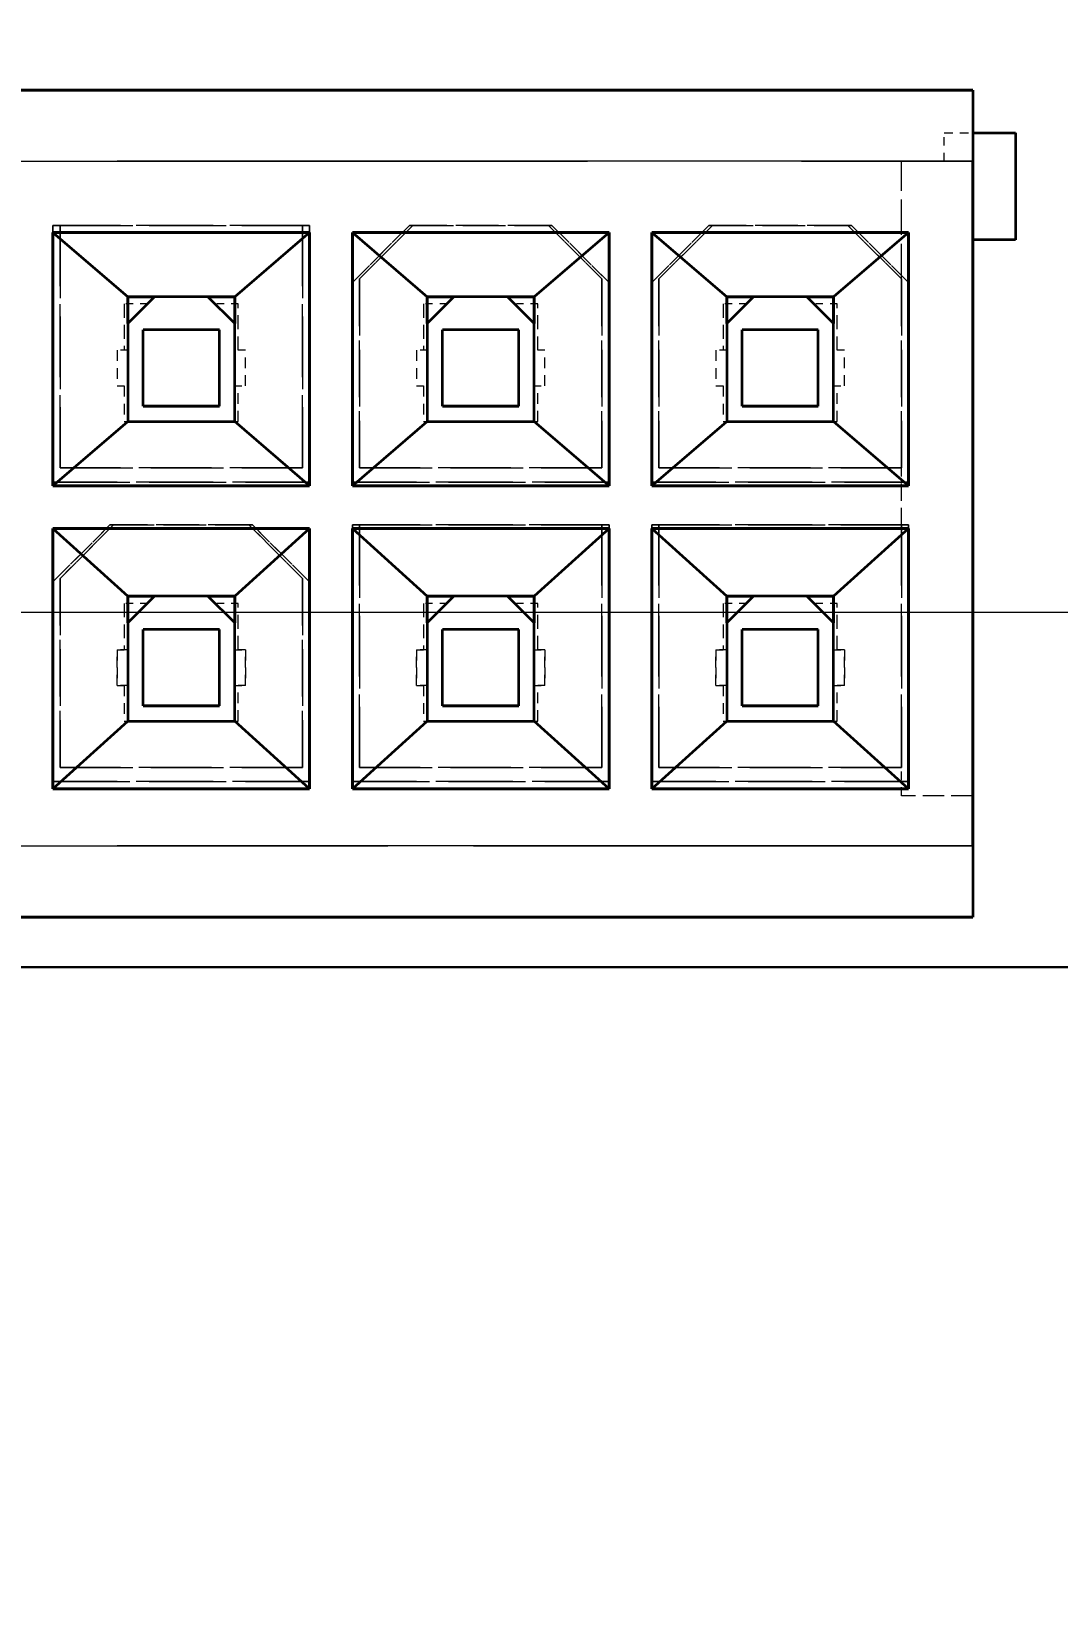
# Model space of a CAD drawing. Extents: x 23 to 417, y 3 to 294.
# Drawn here: x 156.91 to 171.3, y 79.09 to 101.15 of the extents above; entities that cross this region are included whole.
import ezdxf
from ezdxf.enums import TextEntityAlignment as Align

# ---------------------------------------------------------------- set-up
doc = ezdxf.new("R2010")
doc.units = 0
doc.linetypes.add('DASHED', pattern=[15, 12, -3])
doc.layers.get('0').update_dxf_attribs({"lineweight": 13})
doc.styles.get("Standard").update_dxf_attribs({"font": 'isocp.shx'})
doc.dimstyles.get("Standard").update_dxf_attribs({"dimtxt": 2.5, "dimasz": 2.5, "dimexe": 1.25, "dimexo": 0.625, "dimtad": 1, "dimtxsty": 'Standard', "dimcen": 2.5, "dimadec": 0, "dimazin": 0, "dimtfac": 1, "dimtmove": 0, "dimatfit": 0, "dimfxl": 0, "dimarcsym": 0})

# ---------------------------------------------------------------- blocks, each defined once
blk = doc.blocks.new('*D75')
at = {"color": 7, "lineweight": 13, "transparency": 16777216}
for p, q in [((177.685, 169.554), (177.685, 64.699)), ((117.653, 140.056), (117.653, 64.699)), ((117.653, 66.699), (177.685, 66.699))]:
    blk.add_line(p, q, dxfattribs=at)
for points in [[(119.585, 67.217), (117.653, 66.699), (119.585, 66.182)], [(175.754, 66.182), (177.685, 66.699), (175.754, 67.217)]]:
    blk.add_lwpolyline(points, dxfattribs=at)
for s, height, width, p, p2 in [('[', 3.5, 1.552525, (145.251, 68.699), (146.609, 68.699)), (']', 3.5, 1.552524, (160.226, 68.699), (161.584, 68.699)), ('60', 3.5, 1.402228, (136.112, 68.699), (142.251, 68.699)), ('2.36', 3.5, 1.443275, (147.609, 68.699), (159.226, 68.699)), ('/', 1, 1.818182, (143.251, 69.949), (144.251, 69.949))]:
    blk.add_text(s, height=height, dxfattribs=dict(at, width=width)).set_placement(p, p2, align=Align.FIT)
blk = doc.blocks.new('*D76')
at = {"color": 7, "lineweight": 13, "transparency": 16777216}
for p, q in [((117.653, 140.056), (117.653, 57.022)), ((185.653, 140.079), (185.653, 57.022)), ((117.653, 59.022), (185.653, 59.022))]:
    blk.add_line(p, q, dxfattribs=at)
for points in [[(119.585, 59.539), (117.653, 59.022), (119.585, 58.504)], [(183.721, 58.504), (185.653, 59.022), (183.721, 59.539)]]:
    blk.add_lwpolyline(points, dxfattribs=at)
for s, height, width, p, p2 in [('[', 3.5, 1.552525, (149.235, 61.022), (150.593, 61.022)), (']', 3.5, 1.552524, (164.209, 61.022), (165.568, 61.022)), ('68', 3.5, 1.403111, (140.096, 61.022), (146.235, 61.022)), ('2.68', 3.5, 1.475095, (151.593, 61.022), (163.209, 61.022)), ('/', 1, 1.818182, (147.235, 62.272), (148.235, 62.272))]:
    blk.add_text(s, height=height, dxfattribs=dict(at, width=width)).set_placement(p, p2, align=Align.FIT)
blk = doc.blocks.new('*D80')
at = {"color": 7, "lineweight": 13, "transparency": 16777216}
for p, q in [((140.635, 172.504), (271.076, 172.504)), ((269.076, 93.004), (269.076, 172.504)), ((120.603, 93.004), (271.076, 93.004))]:
    blk.add_line(p, q, dxfattribs=at)
for points in [[(269.593, 170.572), (269.076, 172.504), (268.558, 170.572)], [(268.558, 94.936), (269.076, 93.004), (269.593, 94.936)]]:
    blk.add_lwpolyline(points, dxfattribs=at)
for s, height, width, p, p2 in [(']', 3.5, 1.552525, (267.076, 148.049), (267.076, 149.408)), ('3.13', 3.5, 1.586941, (267.076, 135.433), (267.076, 147.049)), ('[', 3.5, 1.552525, (267.076, 133.075), (267.076, 134.433)), ('/', 1, 1.818182, (265.826, 131.075), (265.826, 132.075)), ('79.5', 3.5, 1.446225, (267.076, 118.458), (267.076, 130.075))]:
    blk.add_text(s, height=height, rotation=90, dxfattribs=dict(at, width=width)).set_placement(p, p2, align=Align.FIT)
blk = doc.blocks.new('BLOCK109')
at = {"color": 7, "lineweight": 35}
for p, q in [((-43.945, -96.377), (3.455, -96.377)), ((3.455, -96.377), (-43.945, -96.377)), ((3.455, -107.977), (-16.745, -107.977)), ((-16.745, -107.977), (3.455, -107.977)), ((89.51, -108.651), (-17.545, -108.688))]:
    blk.add_line(p, q, dxfattribs=at)
at = {"color": 7, "lineweight": 35, "ltscale": 0.29}
blk.add_line((3.455, -96.377), (3.455, -107.977), dxfattribs=at)
blk.add_line((3.455, -96.377), (3.455, -107.977), dxfattribs=at)
at = {"color": 7, "linetype": 'DASHED', "lineweight": 13, "ltscale": 0.01}
for p, q in [((3.055, -96.977), (3.455, -96.977)), ((3.055, -97.377), (3.055, -96.977)), ((3.055, -96.977), (3.455, -96.977)), ((3.055, -97.377), (3.055, -96.977)), ((2.455, -106.277), (2.455, -105.877)), ((2.455, -106.277), (2.455, -105.877))]:
    blk.add_line(p, q, dxfattribs=at)
at = {"color": 7, "lineweight": 35, "ltscale": 0.015}
for p, q in [((3.455, -96.977), (4.055, -96.977)), ((3.455, -96.977), (4.055, -96.977)), ((4.055, -98.477), (3.455, -98.477)), ((4.055, -98.477), (3.455, -98.477))]:
    blk.add_line(p, q, dxfattribs=at)
at = {"color": 7, "lineweight": 35, "ltscale": 0.0375}
for p, q in [((4.055, -96.977), (4.055, -98.477)), ((4.055, -96.977), (4.055, -98.477)), ((-8.395, -101.027), (-6.895, -101.027)), ((-8.395, -101.027), (-6.895, -101.027)), ((-4.195, -101.027), (-2.695, -101.027)), ((-4.195, -101.027), (-2.695, -101.027)), ((0.005, -101.027), (1.505, -101.027)), ((0.005, -101.027), (1.505, -101.027)), ((-8.395, -105.227), (-6.895, -105.227)), ((-8.395, -105.227), (-6.895, -105.227)), ((-4.195, -105.227), (-2.695, -105.227)), ((-4.195, -105.227), (-2.695, -105.227)), ((0.005, -105.227), (1.505, -105.227)), ((0.005, -105.227), (1.505, -105.227))]:
    blk.add_line(p, q, dxfattribs=at)
at = {"color": 7, "linetype": 'DASHED', "lineweight": 13}
for p, q in [((3.455, -97.377), (-43.945, -97.377)), ((-43.945, -97.377), (3.455, -97.377)), ((3.455, -97.377), (-32.045, -97.377)), ((3.455, -97.377), (-32.045, -97.377)), ((-18.545, -106.977), (3.455, -106.977)), ((-18.545, -106.977), (3.455, -106.977)), ((-16.745, -106.977), (3.455, -106.977)), ((3.455, -106.977), (-16.745, -106.977))]:
    blk.add_line(p, q, dxfattribs=at)
at = {"color": 7, "linetype": 'DASHED', "lineweight": 13, "ltscale": 0.04125}
blk.add_line((2.455, -99.027), (2.455, -97.377), dxfattribs=at)
blk.add_line((2.455, -99.027), (2.455, -97.377), dxfattribs=at)
at = {"color": 7, "lineweight": 35, "ltscale": 0.24}
for p, q in [((3.455, -106.977), (3.455, -97.377)), ((3.455, -97.377), (3.455, -106.977))]:
    blk.add_line(p, q, dxfattribs=at)
at = {"color": 7, "linetype": 'DASHED', "lineweight": 13, "ltscale": 0.09}
for p, q in [((-9.445, -98.277), (-9.445, -101.877)), ((-5.845, -98.277), (-9.445, -98.277)), ((-9.445, -101.877), (-9.445, -98.277)), ((-9.445, -98.277), (-5.845, -98.277)), ((-5.845, -101.877), (-5.845, -98.277)), ((-5.845, -98.277), (-5.845, -101.877)), ((-9.445, -101.877), (-5.845, -101.877)), ((-5.845, -101.877), (-9.445, -101.877)), ((-5.245, -101.877), (-1.645, -101.877)), ((-1.645, -101.877), (-5.245, -101.877)), ((-1.045, -101.877), (2.555, -101.877)), ((2.555, -101.877), (-1.045, -101.877)), ((-1.645, -102.477), (-5.245, -102.477)), ((-5.245, -102.477), (-5.245, -106.077)), ((-5.245, -102.477), (-1.645, -102.477)), ((-5.245, -106.077), (-5.245, -102.477)), ((-1.645, -106.077), (-1.645, -102.477)), ((-1.645, -102.477), (-1.645, -106.077)), ((-1.045, -102.477), (-1.045, -106.077)), ((2.555, -102.477), (-1.045, -102.477)), ((-1.045, -106.077), (-1.045, -102.477)), ((-1.045, -102.477), (2.555, -102.477)), ((2.555, -106.077), (2.555, -102.477)), ((2.555, -102.477), (2.555, -106.077)), ((-9.445, -106.077), (-5.845, -106.077)), ((-5.845, -106.077), (-9.445, -106.077)), ((-5.245, -106.077), (-1.645, -106.077)), ((-1.645, -106.077), (-5.245, -106.077)), ((-1.045, -106.077), (2.555, -106.077)), ((2.555, -106.077), (-1.045, -106.077))]:
    blk.add_line(p, q, dxfattribs=at)
at = {"color": 7, "lineweight": 35, "ltscale": 0.08875}
for p, q in [((-9.445, -98.377), (-9.445, -101.927)), ((-9.445, -101.927), (-9.445, -98.377)), ((-5.845, -101.927), (-5.845, -98.377)), ((-5.845, -98.377), (-5.845, -101.927)), ((-5.245, -98.377), (-5.245, -101.927)), ((-5.245, -101.927), (-5.245, -98.377)), ((-1.645, -101.927), (-1.645, -98.377)), ((-1.645, -98.377), (-1.645, -101.927)), ((-1.045, -98.377), (-1.045, -101.927)), ((-1.045, -101.927), (-1.045, -98.377)), ((2.555, -101.927), (2.555, -98.377)), ((2.555, -98.377), (2.555, -101.927))]:
    blk.add_line(p, q, dxfattribs=at)
at = {"color": 7, "lineweight": 35, "ltscale": 0.09}
for p, q in [((-5.845, -98.377), (-9.445, -98.377)), ((-9.445, -98.377), (-5.845, -98.377)), ((-1.645, -98.377), (-5.245, -98.377)), ((-5.245, -98.377), (-1.645, -98.377)), ((2.555, -98.377), (-1.045, -98.377)), ((-1.045, -98.377), (2.555, -98.377)), ((-9.445, -101.927), (-5.845, -101.927)), ((-5.845, -101.927), (-9.445, -101.927)), ((-5.245, -101.927), (-1.645, -101.927)), ((-1.645, -101.927), (-5.245, -101.927)), ((-1.045, -101.927), (2.555, -101.927)), ((2.555, -101.927), (-1.045, -101.927)), ((-5.845, -102.527), (-9.445, -102.527)), ((-9.445, -102.527), (-5.845, -102.527)), ((-1.645, -102.527), (-5.245, -102.527)), ((-5.245, -102.527), (-1.645, -102.527)), ((2.555, -102.527), (-1.045, -102.527)), ((-1.045, -102.527), (2.555, -102.527)), ((-9.445, -106.177), (-5.845, -106.177)), ((-5.845, -106.177), (-9.445, -106.177)), ((-5.245, -106.177), (-1.645, -106.177)), ((-1.645, -106.177), (-5.245, -106.177)), ((-1.045, -106.177), (2.555, -106.177)), ((2.555, -106.177), (-1.045, -106.177))]:
    blk.add_line(p, q, dxfattribs=at)
at = {"color": 7, "lineweight": 35, "ltscale": 0.034573}
for p, q in [((-9.445, -98.377), (-8.395, -99.277)), ((-9.445, -98.377), (-8.395, -99.277)), ((-5.845, -98.377), (-6.895, -99.277)), ((-5.845, -98.377), (-6.895, -99.277)), ((-5.245, -98.377), (-4.195, -99.277)), ((-5.245, -98.377), (-4.195, -99.277)), ((-1.645, -98.377), (-2.695, -99.277)), ((-1.645, -98.377), (-2.695, -99.277)), ((-1.045, -98.377), (0.005, -99.277)), ((-1.045, -98.377), (0.005, -99.277)), ((2.555, -98.377), (1.505, -99.277)), ((2.555, -98.377), (1.505, -99.277)), ((-9.445, -101.927), (-8.395, -101.027)), ((-9.445, -101.927), (-8.395, -101.027)), ((-5.845, -101.927), (-6.895, -101.027)), ((-5.845, -101.927), (-6.895, -101.027)), ((-5.245, -101.927), (-4.195, -101.027)), ((-5.245, -101.927), (-4.195, -101.027)), ((-1.645, -101.927), (-2.695, -101.027)), ((-1.645, -101.927), (-2.695, -101.027)), ((-1.045, -101.927), (0.005, -101.027)), ((-1.045, -101.927), (0.005, -101.027)), ((2.555, -101.927), (1.505, -101.027)), ((2.555, -101.927), (1.505, -101.027))]:
    blk.add_line(p, q, dxfattribs=at)
at = {"color": 7, "linetype": 'DASHED', "lineweight": 13, "ltscale": 0.085}
for p, q in [((-9.345, -101.677), (-9.345, -98.277)), ((-9.345, -98.277), (-5.945, -98.277)), ((-9.345, -98.277), (-9.345, -101.677)), ((-5.945, -98.277), (-9.345, -98.277)), ((-5.945, -98.277), (-5.945, -101.677)), ((-5.945, -101.677), (-5.945, -98.277)), ((-5.945, -101.677), (-9.345, -101.677)), ((-9.345, -101.677), (-5.945, -101.677)), ((-1.745, -101.677), (-5.145, -101.677)), ((-5.145, -101.677), (-1.745, -101.677)), ((2.455, -101.677), (-0.945, -101.677)), ((-0.945, -101.677), (2.455, -101.677)), ((-5.145, -102.477), (-1.745, -102.477)), ((-5.145, -105.877), (-5.145, -102.477)), ((-1.745, -102.477), (-5.145, -102.477)), ((-5.145, -102.477), (-5.145, -105.877)), ((-1.745, -102.477), (-1.745, -105.877)), ((-1.745, -105.877), (-1.745, -102.477)), ((-0.945, -102.477), (2.455, -102.477)), ((-0.945, -105.877), (-0.945, -102.477)), ((2.455, -102.477), (-0.945, -102.477)), ((-0.945, -102.477), (-0.945, -105.877)), ((2.455, -102.477), (2.455, -105.877)), ((2.455, -105.877), (2.455, -102.477)), ((-5.945, -105.877), (-9.345, -105.877)), ((-9.345, -105.877), (-5.945, -105.877)), ((-1.745, -105.877), (-5.145, -105.877)), ((-5.145, -105.877), (-1.745, -105.877)), ((2.455, -105.877), (-0.945, -105.877)), ((-0.945, -105.877), (2.455, -105.877))]:
    blk.add_line(p, q, dxfattribs=at)
at = {"color": 7, "linetype": 'DASHED', "lineweight": 13, "ltscale": 0.028284}
for p, q in [((-4.445, -98.277), (-5.245, -99.077)), ((-5.245, -99.077), (-4.445, -98.277)), ((-1.645, -99.077), (-2.445, -98.277)), ((-2.445, -98.277), (-1.645, -99.077)), ((-0.245, -98.277), (-1.045, -99.077)), ((-1.045, -99.077), (-0.245, -98.277)), ((2.555, -99.077), (1.755, -98.277)), ((1.755, -98.277), (2.555, -99.077)), ((-8.645, -102.477), (-9.445, -103.277)), ((-9.445, -103.277), (-8.645, -102.477)), ((-5.845, -103.277), (-6.645, -102.477)), ((-6.645, -102.477), (-5.845, -103.277))]:
    blk.add_line(p, q, dxfattribs=at)
at = {"color": 7, "linetype": 'DASHED', "lineweight": 13, "ltscale": 0.026517}
for p, q in [((-5.145, -99.027), (-4.395, -98.277)), ((-4.395, -98.277), (-5.145, -99.027)), ((-2.495, -98.277), (-1.745, -99.027)), ((-1.745, -99.027), (-2.495, -98.277)), ((-0.945, -99.027), (-0.195, -98.277)), ((-0.195, -98.277), (-0.945, -99.027)), ((1.705, -98.277), (2.455, -99.027)), ((2.455, -99.027), (1.705, -98.277)), ((-9.345, -103.227), (-8.595, -102.477)), ((-8.595, -102.477), (-9.345, -103.227)), ((-6.695, -102.477), (-5.945, -103.227)), ((-5.945, -103.227), (-6.695, -102.477))]:
    blk.add_line(p, q, dxfattribs=at)
at = {"color": 7, "linetype": 'DASHED', "lineweight": 13, "ltscale": 0.05}
for p, q in [((-2.445, -98.277), (-4.445, -98.277)), ((-4.445, -98.277), (-2.445, -98.277)), ((1.755, -98.277), (-0.245, -98.277)), ((-0.245, -98.277), (1.755, -98.277)), ((-6.645, -102.477), (-8.645, -102.477)), ((-8.645, -102.477), (-6.645, -102.477))]:
    blk.add_line(p, q, dxfattribs=at)
at = {"color": 7, "linetype": 'DASHED', "lineweight": 13, "ltscale": 0.0475}
for p, q in [((-4.395, -98.277), (-2.495, -98.277)), ((-2.495, -98.277), (-4.395, -98.277)), ((-0.195, -98.277), (1.705, -98.277)), ((1.705, -98.277), (-0.195, -98.277)), ((-8.595, -102.477), (-6.695, -102.477)), ((-6.695, -102.477), (-8.595, -102.477))]:
    blk.add_line(p, q, dxfattribs=at)
at = {"color": 7, "linetype": 'DASHED', "lineweight": 13, "ltscale": 0.06625}
for p, q in [((-5.145, -101.677), (-5.145, -99.027)), ((-5.145, -99.027), (-5.145, -101.677)), ((-1.745, -99.027), (-1.745, -101.677)), ((-1.745, -101.677), (-1.745, -99.027)), ((-0.945, -101.677), (-0.945, -99.027)), ((-0.945, -99.027), (-0.945, -101.677)), ((2.455, -99.027), (2.455, -101.677)), ((2.455, -101.677), (2.455, -99.027)), ((-9.345, -105.877), (-9.345, -103.227)), ((-9.345, -103.227), (-9.345, -105.877)), ((-5.945, -103.227), (-5.945, -105.877)), ((-5.945, -105.877), (-5.945, -103.227))]:
    blk.add_line(p, q, dxfattribs=at)
at = {"color": 7, "lineweight": 35, "ltscale": 0.009375}
for p, q in [((-8.395, -99.277), (-8.395, -99.652)), ((-8.02, -99.277), (-8.395, -99.277)), ((-8.395, -99.652), (-8.395, -99.277)), ((-8.395, -99.277), (-8.02, -99.277)), ((-6.895, -99.277), (-7.27, -99.277)), ((-7.27, -99.277), (-6.895, -99.277)), ((-6.895, -99.652), (-6.895, -99.277)), ((-6.895, -99.277), (-6.895, -99.652)), ((-4.195, -99.277), (-4.195, -99.652)), ((-3.82, -99.277), (-4.195, -99.277)), ((-4.195, -99.652), (-4.195, -99.277)), ((-4.195, -99.277), (-3.82, -99.277)), ((-2.695, -99.277), (-3.07, -99.277)), ((-3.07, -99.277), (-2.695, -99.277)), ((-2.695, -99.652), (-2.695, -99.277)), ((-2.695, -99.277), (-2.695, -99.652)), ((0.005, -99.277), (0.005, -99.652)), ((0.38, -99.277), (0.005, -99.277)), ((0.005, -99.652), (0.005, -99.277)), ((0.005, -99.277), (0.38, -99.277)), ((1.505, -99.277), (1.13, -99.277)), ((1.13, -99.277), (1.505, -99.277)), ((1.505, -99.652), (1.505, -99.277)), ((1.505, -99.277), (1.505, -99.652)), ((-8.395, -103.477), (-8.395, -103.852)), ((-8.02, -103.477), (-8.395, -103.477)), ((-8.395, -103.852), (-8.395, -103.477)), ((-8.395, -103.477), (-8.02, -103.477)), ((-6.895, -103.477), (-7.27, -103.477)), ((-7.27, -103.477), (-6.895, -103.477)), ((-6.895, -103.852), (-6.895, -103.477)), ((-6.895, -103.477), (-6.895, -103.852)), ((-4.195, -103.477), (-4.195, -103.852)), ((-3.82, -103.477), (-4.195, -103.477)), ((-4.195, -103.852), (-4.195, -103.477)), ((-4.195, -103.477), (-3.82, -103.477)), ((-2.695, -103.477), (-3.07, -103.477)), ((-3.07, -103.477), (-2.695, -103.477)), ((-2.695, -103.852), (-2.695, -103.477)), ((-2.695, -103.477), (-2.695, -103.852)), ((0.005, -103.477), (0.005, -103.852)), ((0.38, -103.477), (0.005, -103.477)), ((0.005, -103.852), (0.005, -103.477)), ((0.005, -103.477), (0.38, -103.477)), ((1.505, -103.477), (1.13, -103.477)), ((1.13, -103.477), (1.505, -103.477)), ((1.505, -103.852), (1.505, -103.477)), ((1.505, -103.477), (1.505, -103.852))]:
    blk.add_line(p, q, dxfattribs=at)
at = {"color": 7, "lineweight": 35, "ltscale": 0.013258}
for p, q in [((-8.02, -99.277), (-8.395, -99.652)), ((-8.02, -99.277), (-8.395, -99.652)), ((-6.895, -99.652), (-7.27, -99.277)), ((-6.895, -99.652), (-7.27, -99.277)), ((-3.82, -99.277), (-4.195, -99.652)), ((-3.82, -99.277), (-4.195, -99.652)), ((-2.695, -99.652), (-3.07, -99.277)), ((-2.695, -99.652), (-3.07, -99.277)), ((0.38, -99.277), (0.005, -99.652)), ((0.38, -99.277), (0.005, -99.652)), ((1.505, -99.652), (1.13, -99.277)), ((1.505, -99.652), (1.13, -99.277)), ((-8.02, -103.477), (-8.395, -103.852)), ((-8.02, -103.477), (-8.395, -103.852)), ((-6.895, -103.852), (-7.27, -103.477)), ((-6.895, -103.852), (-7.27, -103.477)), ((-3.82, -103.477), (-4.195, -103.852)), ((-3.82, -103.477), (-4.195, -103.852)), ((-2.695, -103.852), (-3.07, -103.477)), ((-2.695, -103.852), (-3.07, -103.477)), ((0.38, -103.477), (0.005, -103.852)), ((0.38, -103.477), (0.005, -103.852)), ((1.505, -103.852), (1.13, -103.477)), ((1.505, -103.852), (1.13, -103.477))]:
    blk.add_line(p, q, dxfattribs=at)
at = {"color": 7, "lineweight": 35, "ltscale": 0.01875}
for p, q in [((-7.27, -99.277), (-8.02, -99.277)), ((-7.27, -99.277), (-8.02, -99.277)), ((-3.07, -99.277), (-3.82, -99.277)), ((-3.07, -99.277), (-3.82, -99.277)), ((1.13, -99.277), (0.38, -99.277)), ((1.13, -99.277), (0.38, -99.277)), ((-7.27, -103.477), (-8.02, -103.477)), ((-7.27, -103.477), (-8.02, -103.477)), ((-3.07, -103.477), (-3.82, -103.477)), ((-3.07, -103.477), (-3.82, -103.477)), ((1.13, -103.477), (0.38, -103.477)), ((1.13, -103.477), (0.38, -103.477))]:
    blk.add_line(p, q, dxfattribs=at)
at = {"color": 7, "linetype": 'DASHED', "lineweight": 13, "ltscale": 0.07}
for p, q in [((-5.245, -99.077), (-5.245, -101.877)), ((-5.245, -101.877), (-5.245, -99.077)), ((-1.645, -101.877), (-1.645, -99.077)), ((-1.645, -99.077), (-1.645, -101.877)), ((-1.045, -99.077), (-1.045, -101.877)), ((-1.045, -101.877), (-1.045, -99.077)), ((2.555, -101.877), (2.555, -99.077)), ((2.555, -99.077), (2.555, -101.877)), ((-9.445, -103.277), (-9.445, -106.077)), ((-9.445, -106.077), (-9.445, -103.277)), ((-5.845, -106.077), (-5.845, -103.277)), ((-5.845, -103.277), (-5.845, -106.077))]:
    blk.add_line(p, q, dxfattribs=at)
at = {"color": 7, "linetype": 'DASHED', "lineweight": 13, "ltscale": 0.01625}
for p, q in [((-8.445, -99.377), (-8.445, -100.027)), ((-8.445, -99.377), (-8.445, -100.027)), ((-6.845, -100.027), (-6.845, -99.377)), ((-6.845, -100.027), (-6.845, -99.377)), ((-4.245, -99.377), (-4.245, -100.027)), ((-4.245, -99.377), (-4.245, -100.027)), ((-2.645, -100.027), (-2.645, -99.377)), ((-2.645, -100.027), (-2.645, -99.377)), ((-0.045, -99.377), (-0.045, -100.027)), ((-0.045, -99.377), (-0.045, -100.027)), ((1.555, -100.027), (1.555, -99.377)), ((1.555, -100.027), (1.555, -99.377)), ((-8.445, -103.577), (-8.445, -104.227)), ((-8.445, -103.577), (-8.445, -104.227)), ((-6.845, -104.227), (-6.845, -103.577)), ((-6.845, -104.227), (-6.845, -103.577)), ((-4.245, -103.577), (-4.245, -104.227)), ((-4.245, -103.577), (-4.245, -104.227)), ((-2.645, -104.227), (-2.645, -103.577)), ((-2.645, -104.227), (-2.645, -103.577)), ((-0.045, -103.577), (-0.045, -104.227)), ((-0.045, -103.577), (-0.045, -104.227)), ((1.555, -104.227), (1.555, -103.577)), ((1.555, -104.227), (1.555, -103.577))]:
    blk.add_line(p, q, dxfattribs=at)
at = {"color": 7, "linetype": 'DASHED', "lineweight": 13, "ltscale": 0.008125}
for p, q in [((-8.12, -99.377), (-8.445, -99.377)), ((-8.12, -99.377), (-8.445, -99.377)), ((-6.845, -99.377), (-7.17, -99.377)), ((-6.845, -99.377), (-7.17, -99.377)), ((-3.92, -99.377), (-4.245, -99.377)), ((-3.92, -99.377), (-4.245, -99.377)), ((-2.645, -99.377), (-2.97, -99.377)), ((-2.645, -99.377), (-2.97, -99.377)), ((0.28, -99.377), (-0.045, -99.377)), ((0.28, -99.377), (-0.045, -99.377)), ((1.555, -99.377), (1.23, -99.377)), ((1.555, -99.377), (1.23, -99.377)), ((-8.12, -103.577), (-8.445, -103.577)), ((-8.12, -103.577), (-8.445, -103.577)), ((-6.845, -103.577), (-7.17, -103.577)), ((-6.845, -103.577), (-7.17, -103.577)), ((-3.92, -103.577), (-4.245, -103.577)), ((-3.92, -103.577), (-4.245, -103.577)), ((-2.645, -103.577), (-2.97, -103.577)), ((-2.645, -103.577), (-2.97, -103.577)), ((0.28, -103.577), (-0.045, -103.577)), ((0.28, -103.577), (-0.045, -103.577)), ((1.555, -103.577), (1.23, -103.577)), ((1.555, -103.577), (1.23, -103.577))]:
    blk.add_line(p, q, dxfattribs=at)
at = {"color": 7, "lineweight": 35, "ltscale": 0.034375}
for p, q in [((-8.395, -99.652), (-8.395, -101.027)), ((-8.395, -99.652), (-8.395, -101.027)), ((-6.895, -101.027), (-6.895, -99.652)), ((-6.895, -101.027), (-6.895, -99.652)), ((-4.195, -99.652), (-4.195, -101.027)), ((-4.195, -99.652), (-4.195, -101.027)), ((-2.695, -101.027), (-2.695, -99.652)), ((-2.695, -101.027), (-2.695, -99.652)), ((0.005, -99.652), (0.005, -101.027)), ((0.005, -99.652), (0.005, -101.027)), ((1.505, -101.027), (1.505, -99.652)), ((1.505, -101.027), (1.505, -99.652)), ((-8.395, -103.852), (-8.395, -105.227)), ((-8.395, -103.852), (-8.395, -105.227)), ((-6.895, -105.227), (-6.895, -103.852)), ((-6.895, -105.227), (-6.895, -103.852)), ((-4.195, -103.852), (-4.195, -105.227)), ((-4.195, -103.852), (-4.195, -105.227)), ((-2.695, -105.227), (-2.695, -103.852)), ((-2.695, -105.227), (-2.695, -103.852)), ((0.005, -103.852), (0.005, -105.227)), ((0.005, -103.852), (0.005, -105.227)), ((1.505, -105.227), (1.505, -103.852)), ((1.505, -105.227), (1.505, -103.852))]:
    blk.add_line(p, q, dxfattribs=at)
at = {"color": 7, "lineweight": 35, "ltscale": 0.02675}
for p, q in [((-7.11, -99.742), (-8.18, -99.742)), ((-8.18, -100.812), (-8.18, -99.742)), ((-7.11, -99.742), (-8.18, -99.742)), ((-8.18, -100.812), (-8.18, -99.742)), ((-7.11, -100.812), (-7.11, -99.742)), ((-7.11, -100.812), (-7.11, -99.742)), ((-2.91, -99.742), (-3.98, -99.742)), ((-3.98, -100.812), (-3.98, -99.742)), ((-2.91, -99.742), (-3.98, -99.742)), ((-3.98, -100.812), (-3.98, -99.742)), ((-2.91, -100.812), (-2.91, -99.742)), ((-2.91, -100.812), (-2.91, -99.742)), ((1.29, -99.742), (0.22, -99.742)), ((0.22, -100.812), (0.22, -99.742)), ((1.29, -99.742), (0.22, -99.742)), ((0.22, -100.812), (0.22, -99.742)), ((1.29, -100.812), (1.29, -99.742)), ((1.29, -100.812), (1.29, -99.742)), ((-8.18, -100.812), (-7.11, -100.812)), ((-7.11, -100.812), (-8.18, -100.812)), ((-3.98, -100.812), (-2.91, -100.812)), ((-2.91, -100.812), (-3.98, -100.812)), ((0.22, -100.812), (1.29, -100.812)), ((1.29, -100.812), (0.22, -100.812)), ((-7.11, -103.942), (-8.18, -103.942)), ((-8.18, -105.012), (-8.18, -103.942)), ((-7.11, -103.942), (-8.18, -103.942)), ((-8.18, -105.012), (-8.18, -103.942)), ((-7.11, -105.012), (-7.11, -103.942)), ((-7.11, -105.012), (-7.11, -103.942)), ((-2.91, -103.942), (-3.98, -103.942)), ((-3.98, -105.012), (-3.98, -103.942)), ((-2.91, -103.942), (-3.98, -103.942)), ((-3.98, -105.012), (-3.98, -103.942)), ((-2.91, -105.012), (-2.91, -103.942)), ((-2.91, -105.012), (-2.91, -103.942)), ((1.29, -103.942), (0.22, -103.942)), ((0.22, -105.012), (0.22, -103.942)), ((1.29, -103.942), (0.22, -103.942)), ((0.22, -105.012), (0.22, -103.942)), ((1.29, -105.012), (1.29, -103.942)), ((1.29, -105.012), (1.29, -103.942)), ((-8.18, -105.012), (-7.11, -105.012)), ((-7.11, -105.012), (-8.18, -105.012)), ((-3.98, -105.012), (-2.91, -105.012)), ((-2.91, -105.012), (-3.98, -105.012)), ((0.22, -105.012), (1.29, -105.012)), ((1.29, -105.012), (0.22, -105.012))]:
    blk.add_line(p, q, dxfattribs=at)
at = {"color": 7, "linetype": 'DASHED', "lineweight": 13, "ltscale": 0.00375}
for p, q in [((-8.395, -100.027), (-8.545, -100.027)), ((-8.395, -100.027), (-8.545, -100.027)), ((-6.745, -100.027), (-6.895, -100.027)), ((-6.745, -100.027), (-6.895, -100.027)), ((-4.195, -100.027), (-4.345, -100.027)), ((-4.195, -100.027), (-4.345, -100.027)), ((-2.545, -100.027), (-2.695, -100.027)), ((-2.545, -100.027), (-2.695, -100.027)), ((0.005, -100.027), (-0.145, -100.027)), ((0.005, -100.027), (-0.145, -100.027)), ((1.655, -100.027), (1.505, -100.027)), ((1.655, -100.027), (1.505, -100.027)), ((-8.545, -100.527), (-8.395, -100.527)), ((-8.545, -100.527), (-8.395, -100.527)), ((-6.895, -100.527), (-6.745, -100.527)), ((-6.895, -100.527), (-6.745, -100.527)), ((-4.345, -100.527), (-4.195, -100.527)), ((-4.345, -100.527), (-4.195, -100.527)), ((-2.695, -100.527), (-2.545, -100.527)), ((-2.695, -100.527), (-2.545, -100.527)), ((-0.145, -100.527), (0.005, -100.527)), ((-0.145, -100.527), (0.005, -100.527)), ((1.505, -100.527), (1.655, -100.527)), ((1.505, -100.527), (1.655, -100.527)), ((-8.545, -104.227), (-8.395, -104.227)), ((-8.395, -104.227), (-8.545, -104.227)), ((-6.895, -104.227), (-6.745, -104.227)), ((-6.745, -104.227), (-6.895, -104.227)), ((-4.345, -104.227), (-4.195, -104.227)), ((-4.195, -104.227), (-4.345, -104.227)), ((-2.695, -104.227), (-2.545, -104.227)), ((-2.545, -104.227), (-2.695, -104.227)), ((-0.145, -104.227), (0.005, -104.227)), ((0.005, -104.227), (-0.145, -104.227)), ((1.505, -104.227), (1.655, -104.227)), ((1.655, -104.227), (1.505, -104.227)), ((-8.395, -104.727), (-8.545, -104.727)), ((-8.545, -104.727), (-8.395, -104.727)), ((-6.745, -104.727), (-6.895, -104.727)), ((-6.895, -104.727), (-6.745, -104.727)), ((-4.195, -104.727), (-4.345, -104.727)), ((-4.345, -104.727), (-4.195, -104.727)), ((-2.545, -104.727), (-2.695, -104.727)), ((-2.695, -104.727), (-2.545, -104.727)), ((0.005, -104.727), (-0.145, -104.727)), ((-0.145, -104.727), (0.005, -104.727)), ((1.655, -104.727), (1.505, -104.727)), ((1.505, -104.727), (1.655, -104.727))]:
    blk.add_line(p, q, dxfattribs=at)
at = {"color": 7, "linetype": 'DASHED', "lineweight": 13, "ltscale": 0.0125}
for p, q in [((-8.545, -100.027), (-8.545, -100.527)), ((-8.545, -100.027), (-8.545, -100.527)), ((-6.745, -100.527), (-6.745, -100.027)), ((-6.745, -100.527), (-6.745, -100.027)), ((-4.345, -100.027), (-4.345, -100.527)), ((-4.345, -100.027), (-4.345, -100.527)), ((-2.545, -100.527), (-2.545, -100.027)), ((-2.545, -100.527), (-2.545, -100.027)), ((-0.145, -100.027), (-0.145, -100.527)), ((-0.145, -100.027), (-0.145, -100.527)), ((1.655, -100.527), (1.655, -100.027)), ((1.655, -100.527), (1.655, -100.027)), ((-8.445, -100.527), (-8.445, -101.027)), ((-8.445, -100.527), (-8.445, -101.027)), ((-6.845, -101.027), (-6.845, -100.527)), ((-6.845, -101.027), (-6.845, -100.527)), ((-4.245, -100.527), (-4.245, -101.027)), ((-4.245, -100.527), (-4.245, -101.027)), ((-2.645, -101.027), (-2.645, -100.527)), ((-2.645, -101.027), (-2.645, -100.527)), ((-0.045, -100.527), (-0.045, -101.027)), ((-0.045, -100.527), (-0.045, -101.027)), ((1.555, -101.027), (1.555, -100.527)), ((1.555, -101.027), (1.555, -100.527)), ((-8.545, -104.727), (-8.545, -104.227)), ((-8.545, -104.227), (-8.545, -104.727)), ((-6.745, -104.227), (-6.745, -104.727)), ((-6.745, -104.727), (-6.745, -104.227)), ((-4.345, -104.727), (-4.345, -104.227)), ((-4.345, -104.227), (-4.345, -104.727)), ((-2.545, -104.227), (-2.545, -104.727)), ((-2.545, -104.727), (-2.545, -104.227)), ((-0.145, -104.727), (-0.145, -104.227)), ((-0.145, -104.227), (-0.145, -104.727)), ((1.655, -104.227), (1.655, -104.727)), ((1.655, -104.727), (1.655, -104.227)), ((-8.445, -104.727), (-8.445, -105.227)), ((-8.445, -104.727), (-8.445, -105.227)), ((-6.845, -105.227), (-6.845, -104.727)), ((-6.845, -105.227), (-6.845, -104.727)), ((-4.245, -104.727), (-4.245, -105.227)), ((-4.245, -104.727), (-4.245, -105.227)), ((-2.645, -105.227), (-2.645, -104.727)), ((-2.645, -105.227), (-2.645, -104.727)), ((-0.045, -104.727), (-0.045, -105.227)), ((-0.045, -104.727), (-0.045, -105.227)), ((1.555, -105.227), (1.555, -104.727)), ((1.555, -105.227), (1.555, -104.727))]:
    blk.add_line(p, q, dxfattribs=at)
at = {"color": 7, "linetype": 'DASHED', "lineweight": 13, "ltscale": 0.00125}
for p, q in [((-8.445, -101.027), (-8.395, -101.027)), ((-8.445, -101.027), (-8.395, -101.027)), ((-6.895, -101.027), (-6.845, -101.027)), ((-6.895, -101.027), (-6.845, -101.027)), ((-4.245, -101.027), (-4.195, -101.027)), ((-4.245, -101.027), (-4.195, -101.027)), ((-2.695, -101.027), (-2.645, -101.027)), ((-2.695, -101.027), (-2.645, -101.027)), ((-0.045, -101.027), (0.005, -101.027)), ((-0.045, -101.027), (0.005, -101.027)), ((1.505, -101.027), (1.555, -101.027)), ((1.505, -101.027), (1.555, -101.027)), ((-8.445, -105.227), (-8.395, -105.227)), ((-8.445, -105.227), (-8.395, -105.227)), ((-6.895, -105.227), (-6.845, -105.227)), ((-6.895, -105.227), (-6.845, -105.227)), ((-4.245, -105.227), (-4.195, -105.227)), ((-4.245, -105.227), (-4.195, -105.227)), ((-2.695, -105.227), (-2.645, -105.227)), ((-2.695, -105.227), (-2.645, -105.227)), ((-0.045, -105.227), (0.005, -105.227)), ((-0.045, -105.227), (0.005, -105.227)), ((1.505, -105.227), (1.555, -105.227)), ((1.505, -105.227), (1.555, -105.227))]:
    blk.add_line(p, q, dxfattribs=at)
at = {"color": 7, "linetype": 'DASHED', "lineweight": 13, "ltscale": 0.02}
blk.add_line((2.455, -102.477), (2.455, -101.677), dxfattribs=at)
blk.add_line((2.455, -102.477), (2.455, -101.677), dxfattribs=at)
at = {"color": 7, "lineweight": 35, "ltscale": 0.09125}
for p, q in [((-9.445, -102.527), (-9.445, -106.177)), ((-9.445, -106.177), (-9.445, -102.527)), ((-5.845, -106.177), (-5.845, -102.527)), ((-5.845, -102.527), (-5.845, -106.177)), ((-5.245, -102.527), (-5.245, -106.177)), ((-5.245, -106.177), (-5.245, -102.527)), ((-1.645, -106.177), (-1.645, -102.527)), ((-1.645, -102.527), (-1.645, -106.177)), ((-1.045, -102.527), (-1.045, -106.177)), ((-1.045, -106.177), (-1.045, -102.527)), ((2.555, -106.177), (2.555, -102.527)), ((2.555, -102.527), (2.555, -106.177))]:
    blk.add_line(p, q, dxfattribs=at)
at = {"color": 7, "lineweight": 35, "ltscale": 0.0354}
for p, q in [((-9.445, -102.527), (-8.395, -103.477)), ((-9.445, -102.527), (-8.395, -103.477)), ((-5.845, -102.527), (-6.895, -103.477)), ((-5.845, -102.527), (-6.895, -103.477)), ((-5.245, -102.527), (-4.195, -103.477)), ((-5.245, -102.527), (-4.195, -103.477)), ((-1.645, -102.527), (-2.695, -103.477)), ((-1.645, -102.527), (-2.695, -103.477)), ((-1.045, -102.527), (0.005, -103.477)), ((-1.045, -102.527), (0.005, -103.477)), ((2.555, -102.527), (1.505, -103.477)), ((2.555, -102.527), (1.505, -103.477)), ((-9.445, -106.177), (-8.395, -105.227)), ((-9.445, -106.177), (-8.395, -105.227)), ((-5.845, -106.177), (-6.895, -105.227)), ((-5.845, -106.177), (-6.895, -105.227)), ((-5.245, -106.177), (-4.195, -105.227)), ((-5.245, -106.177), (-4.195, -105.227)), ((-1.645, -106.177), (-2.695, -105.227)), ((-1.645, -106.177), (-2.695, -105.227)), ((-1.045, -106.177), (0.005, -105.227)), ((-1.045, -106.177), (0.005, -105.227)), ((2.555, -106.177), (1.505, -105.227)), ((2.555, -106.177), (1.505, -105.227))]:
    blk.add_line(p, q, dxfattribs=at)
at = {"color": 7, "linetype": 'DASHED', "lineweight": 13, "ltscale": 0.025}
blk.add_line((3.455, -106.277), (2.455, -106.277), dxfattribs=at)
blk.add_line((3.455, -106.277), (2.455, -106.277), dxfattribs=at)

msp = doc.modelspace()

# ---------------------------------------------------------------- block references
at = {"lineweight": 0}
msp.add_blockref('BLOCK109', (166.653, 196.704), dxfattribs=at)

# ---------------------------------------------------------------- dimensions: what is measured, and where the dimension line sits
at = {"color": 0, "lineweight": 0}
for base, p1, p2, angle, picture, middle in [((269.076, 93.004), (139.635, 172.504), (119.603, 93.004), 269.9986, '*D80', (269.076, 133.933)), ((117.653, 66.699), (177.685, 170.554), (117.653, 141.056), 179.999, '*D75', (148.848, 66.699)), ((117.653, 59.022), (185.653, 141.079), (117.653, 141.056), 179.999, '*D76', (152.832, 59.022))]:
    dim = msp.add_linear_dim(base=base, p1=p1, p2=p2, angle=angle, dimstyle='Standard', dxfattribs=at)
    dim.commit()
    dim.dimension.update_dxf_attribs({"geometry": picture, "text_midpoint": middle, "dimtype": 160})

doc.saveas('drawing.dxf')
